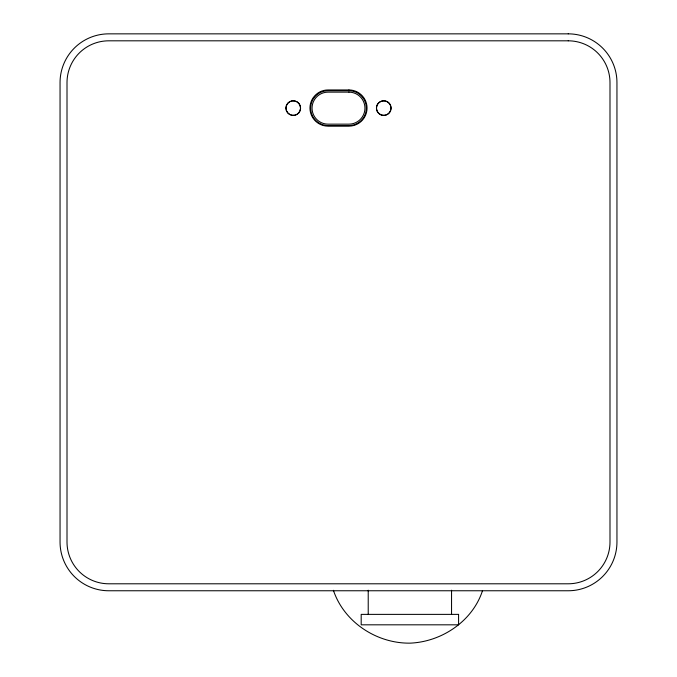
<?xml version="1.0" encoding="UTF-8"?>
<svg xmlns="http://www.w3.org/2000/svg" width="677" height="677" viewBox="0 0 677 677"><rect width="100%" height="100%" fill="white"/><g stroke="black" fill="none" stroke-linecap="round" stroke-linejoin="round"><path stroke-width="1.02" d="M482.515 590.649C472.58 621.249 441.658 641.872 410 643.15C376.717 643.539 344.077 622.214 333.406 590.302M451.551 590.209L451.551 614.377M368.22 590.209L368.22 614.377M568.223 33.85L108.777 33.85A48.727 48.727 0 0 0 60.05 82.577L60.05 542.032A48.727 48.727 0 0 0 108.777 590.759L568.223 590.759A48.727 48.727 0 0 0 616.95 542.032L616.95 82.577A48.727 48.727 0 0 0 568.223 33.85M568.223 40.815L108.777 40.815A41.771 41.771 0 0 0 67.006 82.577L67.006 542.032A41.771 41.771 0 0 0 108.777 583.794L568.223 583.794A41.771 41.771 0 0 0 609.994 542.032L609.994 82.577A41.771 41.771 0 0 0 568.223 40.815M348.943 89.948L328.057 89.948A18.101 18.101 0 0 0 309.956 108.049A18.101 18.101 0 0 0 328.057 126.15L348.943 126.15A18.101 18.101 0 0 0 367.044 108.049A18.101 18.101 0 0 0 348.943 89.948M348.943 90.743L328.057 90.743A17.407 17.407 0 0 0 310.658 108.142A17.407 17.407 0 0 0 328.057 125.55L348.943 125.55A17.407 17.407 0 0 0 366.342 108.142A17.407 17.407 0 0 0 348.943 90.743M348.943 92.131L328.057 92.131A16.011 16.011 0 0 0 312.046 108.142A16.011 16.011 0 0 0 328.057 124.153L348.943 124.153A16.011 16.011 0 0 0 364.954 108.142A16.011 16.011 0 0 0 348.943 92.131M458.583 614.377L361.188 614.377L361.188 624.82L458.583 624.82L458.583 614.377M289.494 114.32A7.312 7.312 0 0 0 300.563 108.168A7.312 7.312 0 0 0 289.697 101.66A7.312 7.312 0 0 0 289.494 114.32M379.645 114.1A7.312 7.312 0 0 0 391.035 108.582A7.312 7.312 0 0 0 380.559 101.474A7.312 7.312 0 0 0 379.645 114.1M289.595 114.472A7.312 7.312 0 0 0 300.563 108.142A7.312 7.312 0 0 0 289.595 101.812A7.312 7.312 0 0 0 289.595 114.472M378.578 113.313A7.312 7.312 0 0 0 390.807 110.038A7.312 7.312 0 0 0 381.853 101.085A7.312 7.312 0 0 0 378.578 113.313"/></g></svg>
